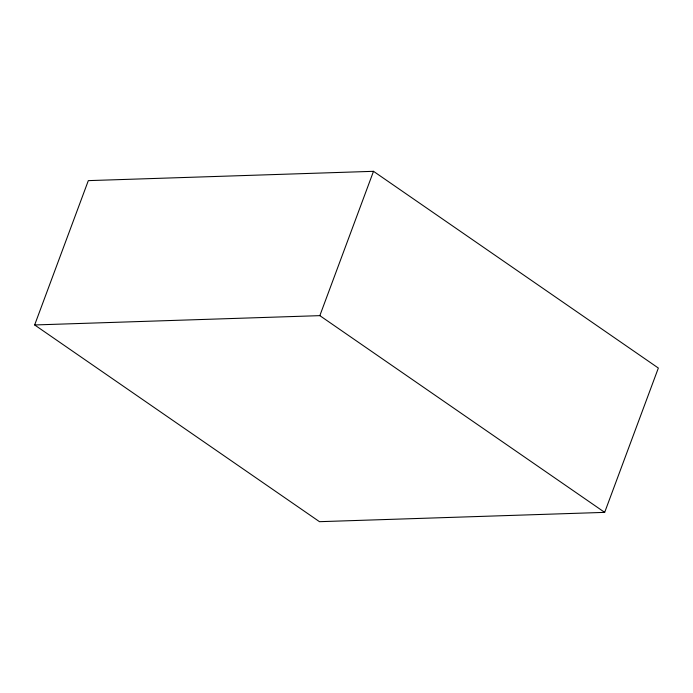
<?xml version="1.0" encoding="UTF-8"?>
<svg xmlns="http://www.w3.org/2000/svg" width="693" height="693" viewBox="0 0 693 693"><rect width="100%" height="100%" fill="white"/><g stroke="black" fill="none" stroke-linecap="round" stroke-linejoin="round"><path stroke-width="1.04" d="M34.65 324.956L88.323 180.63L373.51 171.318L658.35 368.044L604.677 512.37L319.49 521.682L34.65 324.956L319.837 315.644L604.677 512.37M319.837 315.644L373.51 171.318"/></g></svg>
